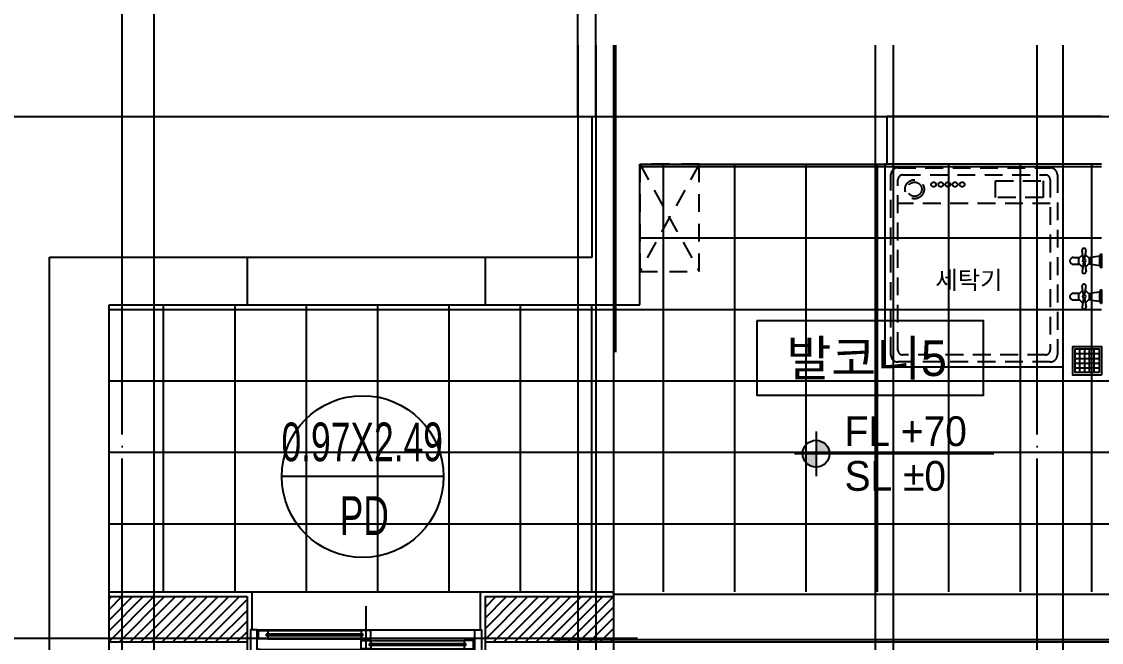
# Model space of a CAD drawing. Header units: millimetres. Extents: x -24416 to 92204, y -190080 to 23760.
# Drawn here: x 4260 to 8797, y -172830 to -170224 of the extents above; entities that cross this region are included whole.
import ezdxf
from ezdxf.enums import TextEntityAlignment as Align

# ---------------------------------------------------------------- set-up
doc = ezdxf.new("R2010")
doc.units = ezdxf.units.MM
doc.header["$LTSCALE"] = 50
for name, pattern in [('AUDIT_D_220706163347-0', [0]), ('CEN', [62, 60, -1, 0, -1]), ('HD', [2.5, 1.5, -1]), ('HID', [2.3, 1.5, -0.8])]:
    doc.linetypes.add(name, pattern=pattern)
doc.layers.get('defpoints').update_dxf_attribs({"color": 139})
for name, color, linetype in [('A-레벨', 7, 'AUDIT_D_220706163347-0'), ('A-창호부호', 4, 'Continuous'), ('A_HAT', 8, 'Continuous'), ('CEN_CON', 1, 'CEN'), ('CEN_WALL', 12, 'CEN'), ('CONC', 2, 'Continuous'), ('ELE3_CON', 7, 'Continuous'), ('ELE4', 4, 'Continuous'), ('FIN', 6, 'Continuous'), ('FUR_가구', 8, 'HD'), ('FUR_가전', 8, 'HID'), ('WAL', 3, 'Continuous'), ('WIN', 4, 'Continuous'), ('바닥타일', 8, 'Continuous'), ('수전', 4, 'Continuous'), ('실명', 3, 'AUDIT_D_220706163347-0'), ('실명박스', 7, 'AUDIT_D_220706163347-0')]:
    doc.layers.add(name, color=color, linetype=linetype)
for name, color, linetype, plot in [('AA-XXXX-MC', 153, 'AUDIT_D_220706163347-0', False), ('Defpoint', 135, 'Continuous', False), ('MC', 135, 'Continuous', False)]:
    doc.layers.add(name, color=color, linetype=linetype, plot=plot)
doc.styles.add('HAUD01', font='Dotum.ttf')
doc.styles.add('맑은 고딕', font='malgun.ttf')
pattern_1 = [(45, (-291243.84, -166332.43), (-22.4506403, 22.4506403), [])]

# ---------------------------------------------------------------- blocks, each defined once
blk = doc.blocks.new('A$C4D377245')
at = {"layer": 'A-창호부호'}
blk.add_line((675.4, 345), (14.6, 345), dxfattribs=at)
blk.add_circle((345, 345), 330.4, dxfattribs=at)
blk = doc.blocks.new('A$Ca96da67e')
at = {"layer": 'FUR_가구'}
for p, q in [((250, 450), (0, 0)), ((0, 450), (250, 0))]:
    blk.add_line(p, q, dxfattribs=at)
blk.add_lwpolyline([(250, 0), (0, 0), (0, 450), (250, 450)], close=True, dxfattribs=at)
blk = doc.blocks.new('WIN_이중창_1000')
at = {"layer": 'Defpoint'}
for p, q in [((-15, 240), (-15, 0)), ((985, 240), (985, 0))]:
    blk.add_line(p, q, dxfattribs=at)
at = {"layer": 'WIN'}
blk.add_line((485, -100), (485, 340), dxfattribs=at)
at = {"layer": 'WIN', "color": 8}
for p, q in [((942, 240), (28, 240)), ((897, 237), (505, 237)), ((465, 196), (73, 196)), ((897, 202), (505, 202)), ((930, 158), (40, 158)), ((465, 161), (73, 161)), ((930, 120), (40, 120)), ((897, 117), (505, 117)), ((465, 76), (73, 76)), ((897, 82), (505, 82)), ((930, 38), (40, 38)), ((930, 0), (40, 0)), ((465, 41), (73, 41))]:
    blk.add_line(p, q, dxfattribs=at)
at = {"layer": 'WIN'}
for points in [[(40, 158), (28, 158), (28, 240), (0, 240), (0, 120), (40, 120), (40, 158)], [(505, 216.5), (505, 202), (465, 202), (465, 237), (505, 237), (505, 222.5)], [(897, 216.5), (897, 202), (937, 202), (937, 237), (897, 237), (897, 222.5)], [(930, 158), (942, 158), (942, 240), (970, 240), (970, 120), (930, 120), (930, 158)], [(73, 175.5), (73, 161), (33, 161), (33, 196), (73, 196), (73, 181.5)], [(472, 181.5), (472, 175.5), (66, 175.5), (66, 181.5), (472, 181.5)], [(465, 175.5), (465, 161), (505, 161), (505, 196), (465, 196), (465, 181.5)], [(904, 222.5), (904, 216.5), (498, 216.5), (498, 222.5), (904, 222.5)], [(40, 38), (28, 38), (28, 120), (0, 120), (0, 0), (40, 0), (40, 38)], [(505, 96.5), (505, 82), (465, 82), (465, 117), (505, 117), (505, 102.5)], [(904, 102.5), (904, 96.5), (498, 96.5), (498, 102.5), (904, 102.5)], [(897, 96.5), (897, 82), (937, 82), (937, 117), (897, 117), (897, 102.5)], [(930, 38), (942, 38), (942, 120), (970, 120), (970, 0), (930, 0), (930, 38)], [(73, 55.5), (73, 41), (33, 41), (33, 76), (73, 76), (73, 61.5)], [(472, 61.5), (472, 55.5), (66, 55.5), (66, 61.5), (472, 61.5)], [(465, 55.5), (465, 41), (505, 41), (505, 76), (465, 76), (465, 61.5)]]:
    blk.add_lwpolyline(points, dxfattribs=at)
blk = doc.blocks.new('세탁기-850')
at = {"layer": 'defpoints'}
blk.add_lwpolyline([(0, 0), (-750, 0), (-750, -850), (0, -850)], close=True, dxfattribs=at)
at = {"layer": 'FUR_가전'}
blk.add_line((-55, -165), (-695, -165), dxfattribs=at)
for points in [[(-695, -830, -0.414214), (-725, -800), (-725, -45, -0.414214), (-695, -15), (-55, -15, -0.414214), (-25, -45), (-25, -800, -0.414214), (-55, -830)], [(-695, -780), (-695, -65, -0.414214), (-675, -45), (-75, -45, -0.414214), (-55, -65), (-55, -780, -0.414214), (-75, -800), (-675, -800, -0.414214)]]:
    blk.add_lwpolyline(points, format="xyb", close=True, dxfattribs=at)
blk.add_lwpolyline([(-85, -140), (-285, -140), (-285, -70), (-85, -70)], close=True, dxfattribs=at)
for centre, radius in [((-625.1, -105), 40), ((-625.1, -105), 30), ((-545.1, -85), 10), ((-515.1, -85), 10), ((-485.1, -85), 10), ((-455.1, -85), 10), ((-425.1, -85), 10)]:
    blk.add_circle(centre, radius, dxfattribs=at)
at = {"layer": 'FUR_가전', "style": '맑은 고딕'}
blk.add_text('세탁기', height=75, rotation=0, dxfattribs=at).set_placement((-537.9, -523.5))
blk = doc.blocks.new('수전')
at = {"layer": '수전'}
for p, q in [((0, 0), (58.5, 0, 0)), ((29.2, -7), (9.3, -7)), ((9.9, -7), (14.9, -42.9)), ((14.9, -42.9), (29.2, -42.9)), ((49.2, -7), (29.2, -7)), ((29.2, -42.9), (43.6, -42.9)), ((43.6, -42.9), (48.6, -7)), ((23.4, -71.3), (-14.8, -64.6)), ((23.4, -74.6), (-14.8, -81.3)), ((19.7, -49.8), (6.1, -63.4)), ((6.1, -63.4), (6.1, -68.2)), ((6.1, -77.6), (6.1, -82.5)), ((6.1, -82.5), (19.7, -96)), ((38.8, -49.8), (19.7, -49.8)), ((35.1, -71.3), (73.3, -64.6)), ((35.1, -74.6), (73.3, -81.3)), ((52.3, -63.4), (38.8, -49.8)), ((38.8, -96), (52.3, -82.5)), ((52.3, -68.2), (52.3, -63.4)), ((52.3, -82.5), (52.3, -77.6)), ((14.5, -117.3), (14.5, -90.9)), ((19.7, -96), (38.8, -96)), ((44, -90.9), (44, -117.3))]:
    blk.add_line(p, q, dxfattribs=at)
blk.add_circle((29.2, -72.9), 5.91, dxfattribs=at)
for centre, radius, start, end in [((11.8, 6), 13.2, 207.1852, 259.412), ((46.7, 6), 13.2, 280.588, 332.8148), ((-12.4, -49.9), 28.1, 351.511, 14.308), ((70.8, -49.9), 28.1, 165.692, 188.489), ((-14.8, -72.9), 8.37, 90, 270), ((73.3, -72.9), 8.37, 270, 90), ((29.2, -117.3), 14.7, 180, 0)]:
    blk.add_arc(centre, radius, start, end, dxfattribs=at)
blk = doc.blocks.new('FD')
at = {"layer": '수전'}
for p, q in [((110, -30), (10, -30)), ((30, -110), (30, -10)), ((50, -110), (50, -10)), ((70, -110), (70, -10)), ((90, -110), (90, -10)), ((110, -50), (10, -50)), ((110, -70), (10, -70)), ((110, -90), (10, -90))]:
    blk.add_line(p, q, dxfattribs=at)
for points in [[(0, -120), (120, -120), (120, 0), (0, 0)], [(10, -110), (110, -110), (110, -10), (10, -10)]]:
    blk.add_lwpolyline(points, close=True, dxfattribs=at)
blk = doc.blocks.new('U-131B(기본)', base_point=(-85340.5, -187585.7))
at = {"layer": 'A_HAT'}
h = blk.add_hatch(dxfattribs=at)
h.set_pattern_fill('ANSI31', color=256, scale=10, style=0)
h.set_pattern_definition(pattern_1)
h.paths.add_polyline_path([(-85395.5, -179265.7), (-84815.5, -179265.7), (-84815.5, -179455.7), (-85395.5, -179455.7)])
h = blk.add_hatch(dxfattribs=at)
h.set_pattern_fill('ANSI31', color=256, scale=10, style=0)
h.set_pattern_definition(pattern_1)
h.paths.add_polyline_path([(-83815.5, -179265.7), (-83275.5, -179265.7), (-83275.5, -179455.7), (-83815.5, -179455.7)])
at = {"layer": '바닥타일'}
h = blk.add_hatch(dxfattribs=at)
h.set_pattern_fill('_USER', color=256, scale=300, double=1, pattern_type=0)
h.set_pattern_definition([(0, (-291243.84, -166332.43), (0, 300), []), (90, (-291243.84, -166332.43), (-300, 2e-14), [])])
h.paths.add_polyline_path([(-77055.5, -178805.7), (-77055.5, -177450.7), (-80755.5, -177450.7), (-80755.5, -178335.7), (-81225.5, -178335.7), (-81225.5, -177450.7), (-83165.5, -177450.7), (-83165.5, -178040.7), (-85395.5, -178040.7), (-85395.5, -179245.7), (-80985.5, -179245.7), (-80985.5, -178805.7)])
at = {"layer": 'CEN_CON'}
for p, q in [((-85340.5, -187885.7), (-85340.5, -176950.7)), ((-83265.5, -178239), (-83265.5, -176950.7)), ((-81495.5, -187885.7), (-81495.5, -176950.7)), ((-85945.5, -177250.7), (-76055.5, -177250.7)), ((-83525.5, -179445.7), (-80485.5, -179445.7))]:
    blk.add_line(p, q, dxfattribs=at)
at = {"layer": 'CEN_WALL'}
for p, q in [((-83350.5, -176950.7), (-83350.5, -182205.7)), ((-82100.5, -176950.7), (-82100.5, -180655.7)), ((-85945.5, -179440.7), (-83175.5, -179440.7))]:
    blk.add_line(p, q, dxfattribs=at)
at = {"layer": 'CONC'}
for p, q in [((-83365.5, -177250.7), (-82125.5, -177250.7)), ((-83365.5, -177840.7), (-83365.5, -177250.7)), ((-82125.5, -177450.7), (-82125.5, -177250.7)), ((-83165.5, -177450.7), (-83165.5, -177450.7)), ((-83165.5, -178040.7), (-83165.5, -177450.7)), ((-83165.5, -177450.7), (-82125.5, -177450.7)), ((-85645.5, -187585.7), (-85645.5, -177840.7)), ((-85645.5, -177840.7), (-84815.5, -177840.7)), ((-84815.5, -177840.7), (-84815.5, -178040.7)), ((-83815.5, -177840.7), (-83365.5, -177840.7)), ((-83815.5, -177840.7), (-83815.5, -178040.7)), ((-85395.5, -185895.7), (-85395.5, -178040.7)), ((-85395.5, -178040.7), (-84815.5, -178040.7)), ((-83815.5, -178040.7), (-83165.5, -178040.7)), ((-83275.5, -179255.7), (-80775.5, -179255.7)), ((-83275.5, -179255.7), (-83275.5, -179455.7)), ((-83275.5, -179455.7), (-80775.5, -179455.7))]:
    blk.add_line(p, q, dxfattribs=at)
at = {"layer": 'ELE3_CON'}
for p, q in [((-81225.5, -177250.7), (-82125.5, -177250.7)), ((-81225.5, -177450.7), (-82125.5, -177450.7)), ((-84815.5, -177840.7), (-83815.5, -177840.7)), ((-84815.5, -178040.7), (-83815.5, -178040.7))]:
    blk.add_line(p, q, dxfattribs=at)
at = {"layer": 'ELE4'}
blk.add_line((-84795.5, -179245.7), (-83835.5, -179245.7), dxfattribs=at)
at = {"layer": 'FIN'}
for p, q in [((-85395.5, -179245.7), (-84795.5, -179245.7)), ((-84795.5, -179245.7), (-84795.5, -179405.7)), ((-83835.5, -179245.7), (-83275.5, -179245.7)), ((-83835.5, -179245.7), (-83835.5, -179405.7)), ((-83275.5, -179255.7), (-83275.5, -179245.7))]:
    blk.add_line(p, q, dxfattribs=at)
at = {"layer": 'MC'}
for p, q in [((-85205.5, -187885.7), (-85205.5, -176950.7)), ((-83425.5, -176950.7), (-83425.5, -182205.7)), ((-83275.5, -176950.7), (-83275.5, -182205.7)), ((-82175.5, -176950.7), (-82175.5, -180655.7)), ((-81385.5, -187885.7), (-81385.5, -176950.7))]:
    blk.add_line(p, q, dxfattribs=at)
at = {"layer": 'WAL'}
for p, q in [((-85395.5, -179265.7), (-84815.5, -179265.7)), ((-84815.5, -179265.7), (-84815.5, -179455.7)), ((-83815.5, -179265.7), (-83275.5, -179265.7)), ((-83815.5, -179265.7), (-83815.5, -179455.7)), ((-85395.5, -179455.7), (-84815.5, -179455.7)), ((-83815.5, -179455.7), (-83275.5, -179455.7))]:
    blk.add_line(p, q, dxfattribs=at)
at = {"layer": 'FUR_가구', "xscale": -1}
blk.add_blockref('A$Ca96da67e', (-82915.5, -177900.7), dxfattribs=at)
at = {"layer": 'FUR_가전'}
blk.add_blockref('세탁기-850', (-81385.5, -177450.7), dxfattribs=at)
at = {"layer": 'WIN', "xscale": -1}
blk.add_blockref('WIN_이중창_1000', (-83830.5, -179645.7), dxfattribs=at)
at = {"layer": '수전', "rotation": 270}
for p in [(-81225.5, -177827.2, 0), (-81225.5, -177977.2, 0)]:
    blk.add_blockref('수전', p, dxfattribs=at)
at = {"layer": '수전', "xscale": -1}
blk.add_blockref('FD', (-81225.5, -178215.7), dxfattribs=at)
blk = doc.blocks.new('A$Cb33ca4a3')
at = {"layer": 'A-레벨'}
h = blk.add_hatch(color=256, dxfattribs=at)
h.paths.add_polyline_path([(7597.8, -195854.5), (7597.8, -195798.2), (7541.6, -195798.2, 0.414214)])
h.paths.add_polyline_path([(7597.8, -195742), (7597.8, -195798.2), (7654.1, -195798.2, 0.414214)])
for p, q in [((7597.8, -195704.5), (7597.8, -195892)), ((8344.9, -195798.2), (7507.8, -195798.2))]:
    blk.add_line(p, q, dxfattribs=at)
blk.add_circle((7597.8, -195798.2), 56.2, dxfattribs=at)
at = {"layer": 'A-레벨', "color": 4, "style": 'HAUD01'}
for s, p in [('FL +70', (7717.9, -195766.3)), ('SL %%P0', (7717.9, -195954))]:
    blk.add_text(s, height=125, dxfattribs=at).set_placement(p)

msp = doc.modelspace()

# ---------------------------------------------------------------- linework, layer by layer
at = {"layer": 'AA-XXXX-MC'}
for p, q in [((4816.9, -170623), (4816.9, -168533)), ((6596.9, -170623), (6596.9, -168533))]:
    msp.add_line(p, q, dxfattribs=at)
at = {"layer": 'CEN_CON'}
for p, q in [((4681.9, -170623), (4681.9, -168533)), ((6671.9, -170623), (6671.9, -168533))]:
    msp.add_line(p, q, dxfattribs=at)
at = {"layer": '실명박스'}
msp.add_lwpolyline([(7349.2, -171480.3), (7349.2, -171792.8), (8301.8, -171792.8), (8301.8, -171480.3)], close=True, dxfattribs=at)

# ---------------------------------------------------------------- block references
msp.add_blockref('U-131B(기본)', (4681.9, -180958))
at = {"layer": 'A-창호부호'}
msp.add_blockref('A$Cb33ca4a3', (0, 23760), dxfattribs=at)
at = {"layer": 'A-창호부호', "xscale": 1.028985507291509, "yscale": 1.028985507291509, "zscale": 1.028985507291509}
msp.add_blockref('A$C4D377245', (5337.9, -172489.6), dxfattribs=at)

# ---------------------------------------------------------------- texts
at = {"layer": 'A-창호부호', "color": 6, "style": 'HAUD01', "width": 0.7}
for s, p in [('0.97X2.49', (5690.8, -171988.6)), ('PD', (5699.4, -172298.2))]:
    msp.add_text(s, height=162.5, dxfattribs=at).set_placement(p, align=Align.MIDDLE)
at = {"layer": '실명', "style": 'HAUD01'}
msp.add_text('발코니5', height=150, dxfattribs=at).set_placement((7810.8, -171635.5), align=Align.MIDDLE)

doc.saveas('drawing.dxf')
